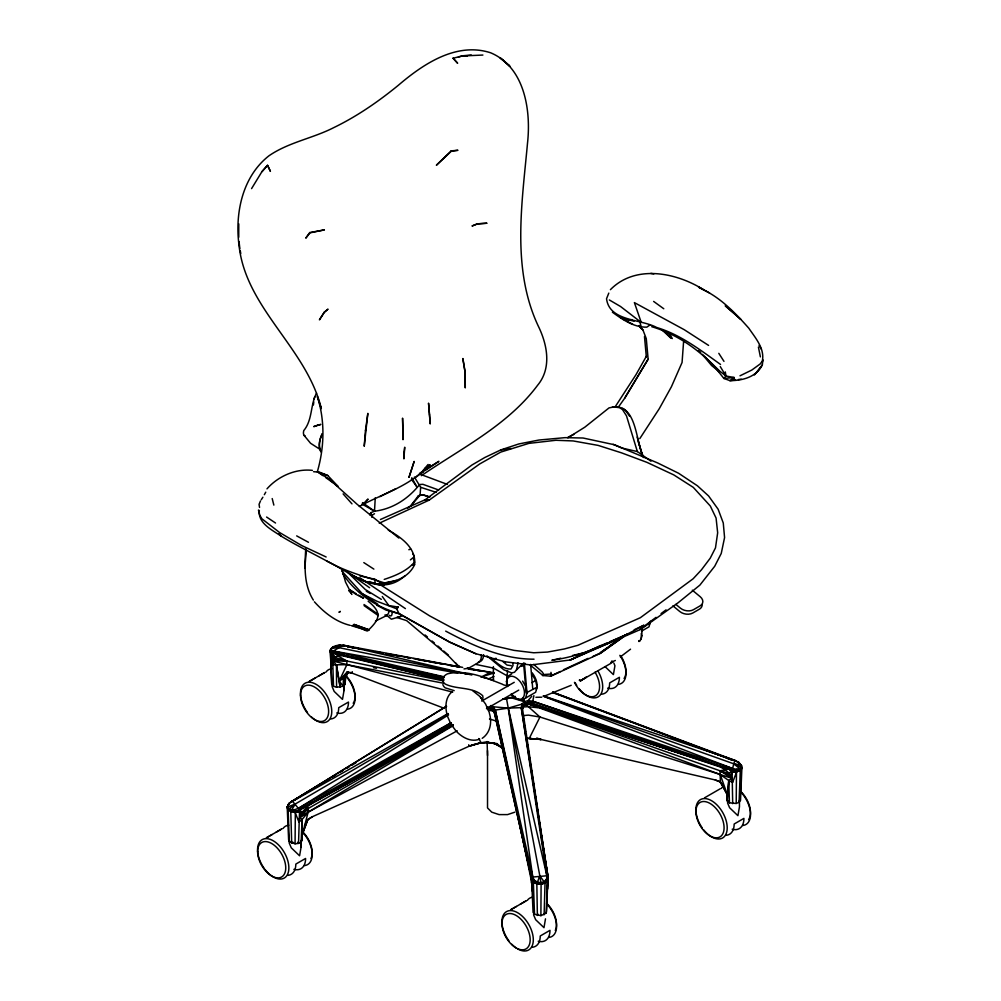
<?xml version="1.0" encoding="UTF-8"?>
<svg xmlns="http://www.w3.org/2000/svg" width="1001" height="1001" viewBox="0 0 1001 1001"><rect width="100%" height="100%" fill="white"/><g stroke="black" fill="none" stroke-linecap="round" stroke-linejoin="round"><path stroke-width="1.5" d="M493.38 680.517L493.38 666.616M490.978 705.48L493.23 706.781L495.295 710.034L531.556 878.077L533.07 912.374L534.509 914.238L540.89 915.652L541.103 884.121L539.814 875.8L506.544 698.936L502.652 698.961M552.69 692.166L734.884 760.372L738.475 762.124L740.928 764.852L741.879 768.205L740.29 770.132L732.657 768.505L532.545 701.15L528.002 700.662L524.286 701.688L521.946 704.153L522.459 708.508L547.96 876.588L546.571 911.148L546.196 913.175L540.89 915.652M741.253 770.395L741.516 765.652L738.475 762.124L741.428 765.727L741.879 768.205L740.139 770.47L732.056 770.295L532.044 702.99L528.153 702.427L521.796 706.856L526.976 704.241L532.72 704.604L719.294 766.653C724.737 768.818 729.842 772.622 731.844 778.315L728.753 780.53L727.389 801.2L726.713 791.854L727.014 799.173L727.389 801.2L729.466 802.852L736.21 803.465L736.498 769.319L739.864 768.73L741.228 767.091L740.928 764.852L733.771 763.826L543.38 696.045M289.339 841.653L288.113 809.696L287.212 807.194L288.701 803.816L292.192 800.85L299.574 809.847L298.536 843.38L295.07 843.805L289.339 841.653L288.613 839.664L287.212 807.269L289.214 803.215L448.01 713.55M533.095 781.093L547.997 878.64L547.547 881.105L545.032 883.107L541.103 884.121L536.836 883.858L531.619 880.142L532.157 890.69L533.195 881.305L531.556 878.077L529.179 868.105L493.23 706.781L508.27 708.12L521.258 707.657L522.459 708.508L522.072 710.247L523.048 705.38L525.012 703.24L528.153 702.427L532.069 704.479L732.056 770.295L732.694 803.678M297.572 842.291L298.536 843.38L301.163 842.016L302.252 840.077L302.052 819.556L308.12 812.174L453.178 725.65M544.119 914.826L545.032 883.107L547.997 878.64L547.497 889.276L547.034 872.772M462.687 667.379L343.381 645.207C338.738 644.519 329.342 645.895 330.38 652.402L331.744 684.484L333.508 686.248L336.574 687.274L343.168 686.248L343.393 679.091L348.173 672.484L351.601 672.997L352.289 671.671M736.21 803.465L739.076 802.264L740.29 770.132L739.864 768.73L733.771 763.826L734.884 760.372L543.43 695.895M301.163 842.016L302.052 819.556L299.662 817.842C301.526 811.899 306.018 807.244 311.198 803.978L452.177 725.262M345.245 676.726L344.945 684.484L343.168 686.248L339.239 680.918L336.436 665.127L333.195 661.048L334.947 657.444L337.425 655.668L341.604 655.555L444.119 680.092L332.77 652.84L330.455 651.588L330.38 649.924L331.744 684.484M740.265 795.257L740.765 782.832M345.195 676.363L344.945 684.484L346.096 674.599M546.196 913.175L547.547 881.105M369.895 514.889L370.845 512.7L374.512 511.211L375.25 497.785M521.946 704.153L521.258 707.657L546.859 875.775L546.646 878.941L544.819 882.982L541.103 884.121L537.074 883.695L533.195 881.305L534.171 880.079L532.782 877.051L495.295 710.034L508.27 708.12L521.946 704.153L523.273 706.381L522.372 708.12M414.414 477.052L420.633 487.299L420.082 495.007L411.161 505.605L407.757 508.095M683.57 341.942L682.069 362.475L671.421 386.749L659.284 408.683L639.777 438.651M259.309 510.422C257.858 523.335 272.047 529.892 280.943 536.01C295.833 545.157 311.586 552.74 326.914 561.098C350.275 572.259 379.692 598.698 404.93 575.813M238.764 223.874L238.739 237.262M304.817 568.393L306.331 550.275M521.258 707.657L547.96 876.588L547.522 881.656L547.997 878.64M638.701 640.753C643.13 641.416 641.216 629.754 642.429 626.826M727.014 799.173L728.753 780.53L720.194 774.486L528.978 704.066L523.561 705.442M333.508 686.248L332.832 664.839L330.455 649.561L333.295 651.025L444.269 676.864M443.28 683.17L346.897 664.677L332.832 664.839L333.195 661.048L346.859 661.01L443.18 680.83M507.57 670.657L506.569 681.656L507.932 676.088L511.674 673.923M313.426 404.967L313.776 401.977M734.584 379.955L734.133 377.515L725.963 376.001L719.982 371.321L702.339 354.379L711.586 365.515L719.356 371.746L713.638 365.565L723.873 378.428L729.917 380.655C742.554 380.618 756.23 377.177 762.337 364.865L762.925 359.822L762.186 362.375M532.157 890.69L532.432 888.475M332.832 664.839L332.532 654.554L333.295 651.025L343.381 645.207L471.859 675.024M288.701 803.816L287.212 807.269L288.113 809.696L290.978 811.536L295.07 812.299L299.261 811.786L300.688 815.202L308.308 808.445L452.364 725.612M292.868 842.141L291.704 843.18L290.765 811.235L295.433 803.916L448.285 714.113M545.495 918.843L543.981 927.677L535.673 919.719L533.583 914.839L534.134 913.112M301.113 840.377L301.113 846.959L299.587 855.792L291.266 847.822L289.189 842.942L289.752 841.203M344.019 683.971L344.019 690.552L342.492 699.386L334.171 691.416L332.094 686.523L332.657 684.797M302.252 840.077L302.052 819.556L298.936 822.084L299.662 817.842L308.308 808.445L305.618 808.182M522.459 708.508L523.048 705.38L524.824 705.042L525.012 703.24L523.173 697.81M369.507 581.568L375.225 583.658L384.234 584.834L384.597 582.945C396.709 581.769 409.284 576.338 414.589 564.689C416.504 548.022 401.076 537.237 388.275 530.092M518.018 662.775L516.478 669.907L514.489 672.284L511.599 672.897L503.828 669.769L486.961 655.88M522.072 710.247L523.048 705.38M640.928 639.176L641.691 635.572M301.827 836.723L308.12 812.174L308.308 808.445L302.214 812.424L299.574 809.847L295.345 811.336L290.978 811.536M392.517 611.611L391.716 615.227A3.041 1.752 60 0 1 389.289 615.302M547.397 878.29L547.96 876.588L546.859 875.775L532.782 877.051L531.556 878.077L531.556 883.12L531.556 878.077L493.993 711.123L492.229 708.195L489.401 706.493L489.514 708.27L493.781 710.61M523.01 715.627L528.415 715.114L539.964 717.029L720.194 774.486L727.527 795.144L720.407 781.869L720.044 770.795L729.091 773.385L732.056 770.295L528.978 704.066L532.72 704.604L720.044 770.795L730.743 775.875L733.771 763.826L741.228 767.091L741.879 768.205L740.515 800.4L739.076 802.264M414.389 562.825L413.288 557.544L410.385 559.897M317.292 471.921C324.412 447.472 325.162 420.883 317.33 396.521L321.334 408.608C306.531 347.86 245.633 308.358 239.026 245.27C234.797 213.238 242.367 176.651 268.894 155.843C288.476 142.292 312.7 138.401 333.721 127.64C356.944 116.404 378.253 101.677 398.198 85.398C423.098 64.114 456.331 41.629 490.69 52.803C524.774 67.192 531.156 110.56 527.502 143.218C521.946 204.154 511.223 270.47 539.114 327.827C547.56 345.946 551.501 368.593 537.6 385.272C507.97 425.087 461.624 448.148 421.358 475.675M343.168 686.248L345.395 677.364L347.923 672.384M532.069 704.479L533.908 695.657M525.6 698.06L526.976 692.967L524.436 663.663M531.906 674.023L535.648 680.492L537.011 687.161L535.648 692.267L521.871 700.212L516.766 698.848L511.674 694.331M295.07 843.805L295.345 811.336L294.945 809.696L290.991 809.771L288.701 808.483L287.913 806.28L289.214 803.215L287.212 807.194L295.433 803.916L288.113 809.696L290.765 811.235L299.261 811.786M368.143 601.213C382.557 612.9 379.742 619.294 367.83 630.68L351.351 625.663M493.23 706.781L492.229 708.195L494.369 712.787L494.857 711.273M538.138 914.288L537.374 915.44L536.836 883.858L539.814 875.8L545.032 883.107M728.09 801.125L727.527 802.865L729.604 807.744L737.925 815.702L739.451 806.869L739.451 800.287M302.002 831.818L302.427 834.021L307.82 819.569L312.512 816.653L307.833 819.606L304.479 825.762M302.427 834.021L307.833 819.606M322.172 434.021L320.32 438.888A16.379 8.759 -66.9 0 0 321.046 452.002M321.984 433.984C319.707 439.276 317.98 445.683 320.82 451.101M729.466 802.852L728.753 780.53L732.569 782.432L736.661 771.921L740.139 770.47M608.796 293.105L606.531 298.748C609.434 321.534 640.728 318.831 656.706 327.49C680.667 334.722 700.55 350.137 720.532 364.452M260.448 501L259.071 504.316L259.534 507.457M533.683 664.401L542.204 671.946L543.293 673.61L543.03 675.6L530.142 665.039M730.743 775.875L732.394 772.184L740.29 770.132M482.082 699.837L483.02 697.797L482.682 695.682C472.384 686.448 456.931 689.814 445.157 684.021A13.076 7.545 0 0 1 447.409 673.861C466.041 669.231 485.235 677.589 502.439 684.234A4.805 2.778 0 0 0 507.119 685.31L509.221 685.21M336.574 687.274L336.436 665.127L340.102 687.274L339.239 680.918L346.897 664.677L346.859 661.01L337.425 655.668M734.884 760.372L737.349 762.049M491.654 709.271L492.229 708.195L486.986 707.895L492.717 709.509L491.654 709.271L493.305 710.773M264.327 494.694L265.753 492.179M347.009 672.034L348.173 672.484L345.395 677.364L339.239 680.918L347.009 672.034L350.688 672.597L444.444 708.408M251.576 188.613L261.999 171.534L267.542 165.228L270.42 171.359L267.542 165.353L262.012 171.646M642.955 330.042L639.251 325.525L642.967 330.055L646.271 338.626L648.148 359.171L624.674 398.26L618.555 406.844M648.148 359.171L624.662 398.248M524.949 663.313L523.598 665.627L521.383 666.378M332.532 647.785L332.995 647.009L338.338 647.509L461.211 673.035M261.261 499.749L262.888 497.222M526.976 704.241L528.153 702.427L528.002 700.662L531.769 696.233M614.877 407.282L636.035 374.612L646.446 356.118L646.358 357.169L644.481 336.524M420.157 474.449L423.461 471.371L423.048 470.508L428.09 464.477M384.234 579.404C395.207 575.788 407.032 571.008 414.589 562.011M410.535 505.968L418.305 495.883L420.082 495.007L424.049 495.12L429.93 496.996M756.356 372.61L762.337 364.865M316.554 393.13C310.26 404.579 312.712 419.869 303.766 430.593A5.568 2.728 -69.9 0 0 305.167 435.935M754.329 375L760.71 367.467M725.3 371.922L725.963 376.001L723.873 378.428L734.133 377.515L729.917 380.655L735.56 379.917M452.214 691.678C445.245 697.209 445.007 706.994 447.109 714.927M266.979 488.863C277.978 476.338 295.595 468.43 312.4 470.37M382.282 596.471L388.788 605.53L398.26 607.094L396.659 608.796L377.039 601.301L362.387 593.793L341.716 570.958M544.819 882.982L547.647 879.992L546.646 878.941L544.219 881.681L541.003 882.694L537.524 882.294L534.171 880.079L537.074 883.695M516.478 669.907L523.836 662.862M339.239 680.918L348.173 672.484M482.232 738.313C490.415 732.77 492.142 722.184 489.364 713.212M610.41 289.677C635.635 263.939 677.164 272.647 704.529 290.315C722.134 299.186 735.91 313.676 748.836 328.24C755.305 337.837 764.977 348.636 762.312 361.123L760.184 363.951L751.814 370.045L740.002 375.813M493.993 711.123L495.295 710.034M416.403 476.826L423.16 471.684L424.687 469.256C407.069 487.249 381.006 494.344 359.309 506.493M620.382 656.894L630.542 649.174M623.535 636.373L610.047 645.695M425.075 468.543L430.142 464.739L424.799 468.643M639.777 629.516L656.055 617.342M661.06 613.588L666.065 609.847M607.332 647.897L599.749 653.315L592.717 656.556M600.024 653.465L621.521 638.125M624.299 636.261L600.275 653.403L550.788 676.201L542.504 675.5M600.675 652.389L623.498 636.198M650.012 324.925L646.809 327.152C633.808 327.44 622.497 319.532 612.399 312.199M299.662 817.842L308.12 812.174L457.244 730.805M425.075 470.533L438.888 461.323L419.482 473.46M340.24 611.473L338.964 612.312L340.252 611.486M567.817 437.8L584.809 427.189L609.071 407.87L614.063 406.944L619.757 407.707L622.547 409.647L626.476 415.828L637.349 451.551L650.95 461.211M371.884 517.367L371.846 515.465L374.524 513.713M398.26 607.094L396.659 608.796L398.949 613.475L449.186 641.829L475.888 653.703L505.305 661.836M610.723 662.424L615.34 660.485M580.555 680.855L586.423 677.139L580.668 680.63L579.354 680.079L580.555 680.855L579.479 680.305M290.765 811.235L298.661 808.182L448.573 714.877M446.509 706.256L292.042 801.3L298.311 797.835M446.521 706.205L292.042 801.3L329.304 778.841M331.957 777.239L335.961 774.837M339.952 772.434L342.605 770.833M346.596 768.418L349.261 766.816M351.927 765.214L355.918 762.812M315.002 678.115L309.209 681.456L324.787 672.484L318.994 675.825M481.744 701.075L514.239 682.307M486.461 708.746L518.743 690.114M531.881 682.657L535.648 680.492M272.084 834.534L266.291 837.875L281.857 828.891L276.063 832.244M523.611 663.663L526.151 692.967L537.011 687.161M641.503 631.156L649.036 626.801L650.4 621.221M516.428 906.456L510.623 909.809L526.176 900.812L520.37 904.166M704.604 797.797L720.169 788.813M300.688 815.202L299.574 809.847L451.276 722.922M298.661 808.182L451.126 722.647M453.115 725.024L299.574 809.847L451.977 724.361M299.574 809.847L453.215 724.874M420.933 472.76L423.461 471.371M580.668 680.63L611.686 662.887M459.159 665.715L458.583 666.003A14.702 8.483 60 0 1 455.568 662.837M544.844 695.945L571.208 685.285M494.306 672.835L491.341 673.235L490.215 672.497L480.93 677.139L494.306 672.835L467.217 668.33M379.905 496.646L395.758 488.751M567.967 437.324L573.811 434.434M375.463 621.07L386.786 615.477M588.087 658.37L563.5 669.744M528.916 738.45L540.965 739.451L528.916 738.45L540.965 739.451L715.24 779.967L720.032 781.869L722.247 783.946M602.127 644.919L570.107 660.047L640.815 629.341L678.077 602.79L699.887 585.11L714.714 566.253L721.246 553.453L724.574 537.562L723.273 523.01L718.13 509.221L708.583 495.945L697.409 485.785L678.578 473.248L657.707 462.975L614.351 444.732L583.057 438.013L564.989 437.65L538.976 440.027L518.793 443.956L500.788 449.924L484.847 457.482L471.959 465.002L425.225 499.724L380.405 519.519M634.159 629.792L643.906 625.187C615.165 641.166 584.734 655.693 551.864 660.272L560.748 658.208M638.938 641.516L639.864 641.078M468.681 744.794L469.344 746.133L480.98 742.667L488.35 742.354L494.507 743.543L502.439 748.072M550.512 676.05L560.36 671.496M379.241 523.21L429.216 500.1L479.667 463.976L500.763 452.089L528.878 443.38L555.905 440.277L573.185 440.94L598.085 445.382L621.533 452.852L646.921 462.349L673.773 474.899L693.293 487.374L710.31 506.005L716.078 518.055L717.667 532.795L715.49 547.847L710.247 558.158L701.463 569.807L693.142 578.766L640.365 617.705L577.877 645.307L564.351 648.973L547.61 652.051L533.733 652.777L514.014 650.375L494.644 645.908L477.99 640.139L450.938 627.302L429.617 615.865L378.954 583.896M570.107 660.047L627.89 633.946L609.659 641.804M312.149 816.829L469.719 745.958C480.217 742.016 493.518 740.014 502.665 748.047M599.849 646.045L584.421 652.702L572.585 655.455M602.652 644.832L606.856 643.017M515.315 696.721L503.303 698.973M506.243 698.961L515.365 696.433M493.981 676.588L488.738 678.753L483.533 677.677M491.291 680.167L493.668 679.191M333.683 647.309L340.14 644.944M521.584 665.44L523.748 664.689M514.877 812.161L507.557 814.601L499.086 814.601L491.754 812.161L487.525 807.932L487.525 750.625M408.821 549.712L410.735 549.099M469.344 746.133L481.081 742.817L488.35 742.354M490.252 657.394L492.367 659.221L496.108 658.27M453.053 58.121L457.657 63.263L453.053 58.246L462.399 55.956L482.895 55.055M458.458 56.919L461.348 56.219M361.987 504.004L374.512 511.211C392.817 509.034 408.433 498.636 419.607 484.534L422.872 484.309L438.663 489.99M550.788 676.201L551.551 675.225L550.938 672.334M396.396 580.43L384.597 582.945C364.952 576.789 345.045 571.371 326.914 561.098M418.305 495.883L422.76 494.869L428.641 496.734M384.422 584.171L380.393 585.072L376.176 584.096M387.112 583.558L389.802 582.957M612.349 407.069C637.549 403.603 635.26 442.379 643.906 457.607M479.617 739.138C471.346 742.404 462.75 737.724 456.931 731.944M725.4 769.794L720.044 770.795L731.844 778.315L732.569 782.432M337.199 646.171L339.602 645.808M526.651 738.638L529.354 738.237L539.964 717.029L525.863 704.504L529.516 703.991L528.153 702.427M463.964 668.918L468.531 668.28L478.553 662.499A14.702 8.483 60 0 0 481.331 654.867M500.775 449.937L511.173 448.498M738.388 379.542L741.203 379.179M511.836 697.935L524.286 701.688M569.381 660.084L530.905 664.977L505.305 661.824M412.399 564.952L414.589 564.689M462.424 55.818L471.233 54.98M522.872 707.069L527.777 706.656L537.9 707.72M543.493 674.536L551.501 674.011M732.394 772.184L736.661 771.921M541.741 697.209L535.91 697.297M464.314 56.106L467.292 55.981M632.169 319.669L626.501 319.857L620.645 317.868L634.083 321.196M727.527 795.144L720.407 781.869L715.24 779.967M313.563 471.696L319.432 472.134L327.802 475.525L337.925 486.248L335.448 484.497M534.046 659.184C502.364 659.271 473.085 645.683 445.683 631.118M342.042 645.758L344.507 646.058L343.381 645.207M420.633 487.299L436.211 492.354M335.998 646.358L338.338 647.509L331.193 648.51L330.455 651.588L332.532 654.554L333.884 659.133L346.859 661.01L334.947 657.444L332.77 652.84L444.169 677.214M489.489 719.018L497.434 721.358M487.512 742.454L494.507 743.543M511.323 665.728L507.019 665.052L502.915 661.561M650.838 273.398L653.853 273.886M475.913 664.426L493.455 668.092L506.769 675.625M384.234 584.834L374.762 579.229L359.872 575.9M373.448 667.73L376.514 668.268M454.179 690.652L445.157 687.825A13.076 7.545 0 0 1 442.88 684.559M333.295 651.025L457.857 673.06M488.463 710.21L493.48 711.11M355.192 648.173L347.56 646.659L361.386 649.123M364.452 649.674L367.517 650.237M375.187 651.626L382.857 653.015M385.923 653.565L410.46 658.02M413.526 658.583L459.547 666.929M467.279 668.23L490.215 672.497M347.572 646.621L355.217 648.035M358.27 648.61L361.336 649.174M375.1 651.714L382.745 653.14M385.81 653.703L393.456 655.117M396.509 655.68L399.574 656.256M407.219 657.67L410.272 658.233M417.918 659.646L425.575 661.06M428.628 661.636L436.273 663.05M439.339 663.613L442.392 664.176M450.037 665.59L453.103 666.165M456.156 666.729L459.221 667.292M468.393 668.993L474.512 670.132M477.577 670.695L480.63 671.258M488.275 672.672L491.341 673.235M494.732 743.205L497.547 743.73M464.239 673.673L467.279 674.299M637.349 451.551L622.059 448.098L613.112 444.331M373.36 583.445L363.501 581.168L349.074 573.323M333.884 659.133L332.77 652.84L443.618 678.653M452.702 692.141L333.195 661.048M490.327 708.483L487.037 706.956M332.77 652.84L341.604 655.555M727.627 758.57L733.245 760.372M720.194 774.486L731.844 778.315M350.112 625.35C335.798 621.859 324.099 612.537 314.389 601.801M323.073 475.7L318.118 472.184L327.802 475.525M532.545 701.15L732.056 770.295M352.677 625.312L367.83 630.68M651.739 326.714C675.925 333.821 696.934 348.335 714.414 366.278M671.521 737.787L675.925 739.389M687.674 743.68L700.888 748.498M703.816 749.574L733.182 760.285L552.665 692.192M342.567 573.56C355.855 593.543 376.038 607.119 398.949 613.475M420.045 474.186L447.434 484.421M552.577 692.554L733.195 760.272M536.774 738L540.978 739.589M543.33 696.258L732.657 768.505M531.619 880.142L533.358 882.407L536.836 883.858M493.956 743.343L498.948 745.482L502.927 748.623M326.138 556.981L301.789 545.595L279.554 532.507L261.924 518.818L259.76 515.277L258.458 510.035M350.688 672.597L351.601 672.997M609.359 299.962L620.545 306.506L641.253 322.46L634.384 302.602L684.221 329.692L708.595 345.408M475.925 653.816L450.025 642.342L399.186 613.813L385.848 609.997L376.801 605.217M366.454 630.805L365.215 630.255A97.773 85.998 -68.5 0 1 362.525 628.966M704.529 290.315L698.548 287.124L709.546 292.98M622.922 319.044L625.387 320.358M627.852 321.671L632.782 324.299M296.671 535.885L308.458 542.279M366.328 591.278L370.295 593.455M381.331 599.361L365.365 589.551L347.597 572.222M528.002 700.662L532.044 702.99M320.032 449.374L310.548 443.255L303.941 435.21M356.143 593.718L350.037 590.002L355.618 594.156L363.463 598.16L358.583 595.195M377.765 604.216L362.387 593.793M318.118 472.184L328.979 478.928L357.057 504.241L398.836 538.063M405.418 608.621L359.809 577.752M363.813 562.6L373.873 569.106M622.597 408.358L624.486 409.609M266.591 517.042L275.538 523.023M364.001 604.516L378.303 614.414M350.8 574.499L369.632 587.737M364.139 605.68L378.378 615.653M325.55 477.464L332.97 482.732M362.487 502.615L374.512 511.211M653.628 301.414L663.776 308.758M698.335 350.513L700.75 352.402M741.428 765.727L738.688 762.662L741.516 765.652M472.597 690.59L479.542 696.195M492.367 659.221C497.76 663.4 503.678 669.544 510.998 669.031L513.038 665.465L512.737 662.812M692.317 590.19L700.225 596.734A9.334 6.406 11.9 0 1 700.074 605.88L693.48 609.684A9.334 6.406 11.9 0 1 680.43 608.158L675.913 604.429M672.96 605.88L679.729 611.486A9.334 6.406 11.9 0 0 692.78 613.012L699.374 609.196A9.334 6.406 11.9 0 0 702.151 604.942M386.236 614.927L391.391 619.206L401.126 616.278L396.796 617.492L406.606 620.607L449.036 656.443L457.77 665.577M425.112 634.972L427.452 636.986M432.107 641.015L434.434 643.03M437.938 646.058L441.428 649.073M443.756 651.088L448.423 655.117M662.337 329.829L672.272 338.563L669.494 333.458M611.811 660.96L612.962 661.999M480.38 697.447L482.682 699.499M662.299 330.105L671.058 338.325M330.38 652.402L332.532 654.554M348.661 590.515L351.426 593.568M343.118 493.893L351.977 503.866M638.988 325.7L641.766 329.091M625.437 410.247L629.629 416.291M605.092 666.641L613.4 674.611L614.927 665.778L613.913 663.15M279.054 533.596L280.943 536.01M480.305 696.921L485.585 704.053L489.126 712.199M456.181 731.218L450.888 724.086L447.347 715.94M411.373 479.229L416.829 486.774L411.786 477.74M720.032 781.869L724.198 788.112M718.806 353.328L723.973 361.361M481.081 742.817L478.828 738.525M759.083 345.408L761.373 349.186M720.245 366.541L725.963 376.001M412.687 553.628L414.114 556.043M522.622 681.105L524.862 684.984M351.902 594.481L345.533 582.069L342.355 570.57M492.229 708.195L494.369 712.787M313.363 600.112C303.553 584.559 304.742 566.291 305.718 548.911M295.07 812.299L298.936 822.084M370.845 512.7L371.846 515.465M642.617 455.843L638.288 441.791M637.149 437.087L642.717 456.681M639.777 321.759L641.303 327.077M272.197 498.561L273.849 505.105M546.859 875.775L508.27 708.12L532.782 877.051M512.837 791.778L514.151 797.885M514.802 800.938L531.168 879.766M525.875 687.624L526.976 692.967M506.569 681.18L507.657 686.523M758.42 347.084L760.385 356.869M239.815 248.398L239.039 241.541M240.303 250.963L240.778 253.528M540.915 834.346L547.96 876.588M523.973 722.509L524.449 725.575M525.4 731.706L524.924 728.64L525.425 731.819M526.589 739.364L526.113 736.298L526.626 739.514M527.064 742.429L527.54 745.495M528.015 748.56L528.49 751.626M528.966 754.691L529.667 759.284M530.142 762.349L530.618 765.415M531.093 768.48L531.569 771.533M532.044 774.599L532.519 777.664M532.995 780.73L535.61 797.584M536.086 800.65L546.884 871.521M523.986 722.572L524.461 725.65M527.102 742.592L527.577 745.67M528.065 748.761L528.541 751.839M529.016 754.917L531.656 771.859M532.132 774.937L532.62 778.015M374.762 579.229L375.225 583.658M530.63 664.426L532.77 689.138M641.253 633.495L641.453 636.073M532.632 888.901L533.033 899.624M533.358 882.407L534.509 914.238M487.099 741.528L487.525 755.517M344.019 684.409L344.019 690.552M301.113 840.815L301.113 846.959M740.565 791.303A19.907 11.499 60 0 1 748.598 819.594M721.296 788.45A22.147 12.788 60 0 1 723.21 786.511M740.615 791.816A22.147 12.788 60 0 1 750.487 813A22.147 12.788 60 0 1 742.692 825.5M732.194 829.253A22.397 12.938 60 0 0 743.931 818.368L734.158 824.011A22.397 12.938 60 0 1 726.238 835.272M697.985 819.982A22.147 12.788 60 0 1 708.833 799.399A22.147 12.788 60 0 1 726.976 830.817A22.147 12.788 60 0 1 703.716 829.917M702.051 827.664A22.147 12.788 60 0 1 698.51 821.27M595.057 672.172A19.907 11.499 60 0 1 595.069 696.02A19.907 11.499 60 0 1 574.461 682.332M620.633 655.655A19.907 11.499 60 0 1 624.073 678.49M619.844 655.33A22.147 12.8 60 0 1 618.168 684.396M607.657 688.162A22.397 12.938 60 0 0 619.406 677.277L609.647 682.92A22.397 12.938 60 0 1 601.726 694.181M598.11 671.296A22.147 12.8 60 0 1 599.461 695.87A22.147 12.8 60 0 1 579.191 688.838M576.714 685.36A22.147 12.8 60 0 1 575.237 682.795M346.183 675.975A19.907 11.474 60.1 0 1 353.19 703.278M325.938 672.109A22.147 12.763 60.1 0 1 331.656 668.806M345.22 675.5A22.147 12.763 60.1 0 1 355.067 696.696A22.147 12.763 60.1 0 1 347.297 709.183M336.786 712.937A22.397 12.913 60.1 0 0 348.498 702.051L338.713 707.682A22.397 12.913 60.1 0 1 330.818 718.943M307.457 712.474A22.147 12.763 60.1 0 1 307.87 682.294A22.147 12.763 60.1 0 1 331.631 709.108A22.147 12.763 60.1 0 1 311.499 717.029M501.914 921.758A22.147 12.813 59.9 0 1 517.605 912.699A22.147 12.813 59.9 0 1 533.308 939.801A22.147 12.813 59.9 0 1 517.605 948.86M516.466 948.16A22.147 12.813 59.9 0 1 511.836 944.281M508.908 940.84A22.147 12.813 59.9 0 1 501.951 923.097M303.253 832.382A19.907 11.486 60 0 1 310.923 858.583M282.995 828.528A22.147 12.775 60 0 1 288.726 825.212M302.289 831.906A22.147 12.775 60 0 1 312.149 853.09A22.147 12.775 60 0 1 304.367 865.59M293.869 869.343A22.397 12.925 60 0 0 305.593 858.458L295.821 864.088A22.397 12.925 60 0 1 287.913 875.349M264.552 868.893A22.147 12.775 60 0 1 265.978 838.625A22.147 12.775 60 0 1 288.864 868.28A22.147 12.775 60 0 1 265.39 869.982M546.584 903.265A19.907 11.524 59.9 0 1 555.28 930.442M527.277 900.437A22.147 12.813 59.9 0 1 533.02 897.121M546.634 903.79A22.147 12.813 59.9 0 1 556.518 924.949A22.147 12.813 59.9 0 1 548.711 937.462M538.213 941.24A22.397 12.963 59.9 0 0 549.987 930.329L540.24 935.985A22.397 12.963 59.9 0 1 532.307 947.259M506.881 685.472A12.663 7.307 60 0 1 515.528 677.452A12.663 7.307 60 0 1 524.174 695.457A12.663 7.307 60 0 1 511.048 694.156M650.262 621.959A12.663 7.307 60 0 1 649.199 624.737M314.076 399.224A9.509 8.133 -52.5 0 1 314.84 396.734M483.571 654.667A14.69 8.483 60 0 1 478.378 662.061M532.157 672.847A13.951 8.058 60 0 1 536.336 689.514M389.251 610.948A19.795 11.424 60 0 1 387.362 614.889A3.041 1.752 60 0 1 384.935 614.964M404.116 452.414L403.916 458.883L404.717 447.209L404.116 452.414M365.453 430.53L364.226 446.233L367.842 413.375L365.453 430.53M414.139 461.511L409.021 477.264L414.139 461.511M324.274 312.274L319.419 319.845L324.286 312.312L328.003 309.134L324.274 312.274M309.709 232.57L305.78 238.15L309.947 232.858L324.387 229.892L309.709 232.57M367.905 499.224L363.401 504.154L367.905 499.224M451.226 150.863L436.373 165.24L451.363 151.201L457.957 150.288L451.226 150.863M477.502 223.811L472.022 226.001L477.515 223.849L486.761 223.236L477.515 223.849M317.792 425.112L313.726 426.626L320.82 424.411L317.792 425.112M429.216 500.1L425.2 499.737L429.216 500.1M369.131 629.804L353.853 624.374L369.069 629.892M508.858 65.203L500.15 57.833L509.884 66.329L508.858 65.203M737.199 315.941L725.237 305.78L740.765 319.382L737.199 315.941M465.227 372.935L462.85 358.521L465.24 373.11L465.265 387.9L465.227 372.935M523.498 719.444L523.023 716.378L523.51 719.494M429.517 414.839L428.541 403.153L430.23 423.961L429.517 414.839M402.94 430.18L402.565 418.143L403.003 439.689L402.94 430.18M695.933 811.536A19.907 11.499 60 0 0 717.054 837.812A19.907 11.499 60 0 0 717.054 809.659A19.907 11.499 60 0 0 695.933 811.536M300.525 695.182A19.907 11.474 60.1 0 0 321.609 721.471A19.907 11.474 60.1 0 0 321.609 693.318A19.907 11.474 60.1 0 0 300.525 695.182M257.607 851.601A19.907 11.486 60 0 0 278.703 877.877A19.907 11.486 60 0 0 278.703 849.724A19.907 11.486 60 0 0 257.607 851.601M501.964 923.56A19.907 11.524 59.9 0 0 523.123 949.799A19.907 11.524 59.9 0 0 523.123 921.646A19.907 11.524 59.9 0 0 501.964 923.56"/></g></svg>
